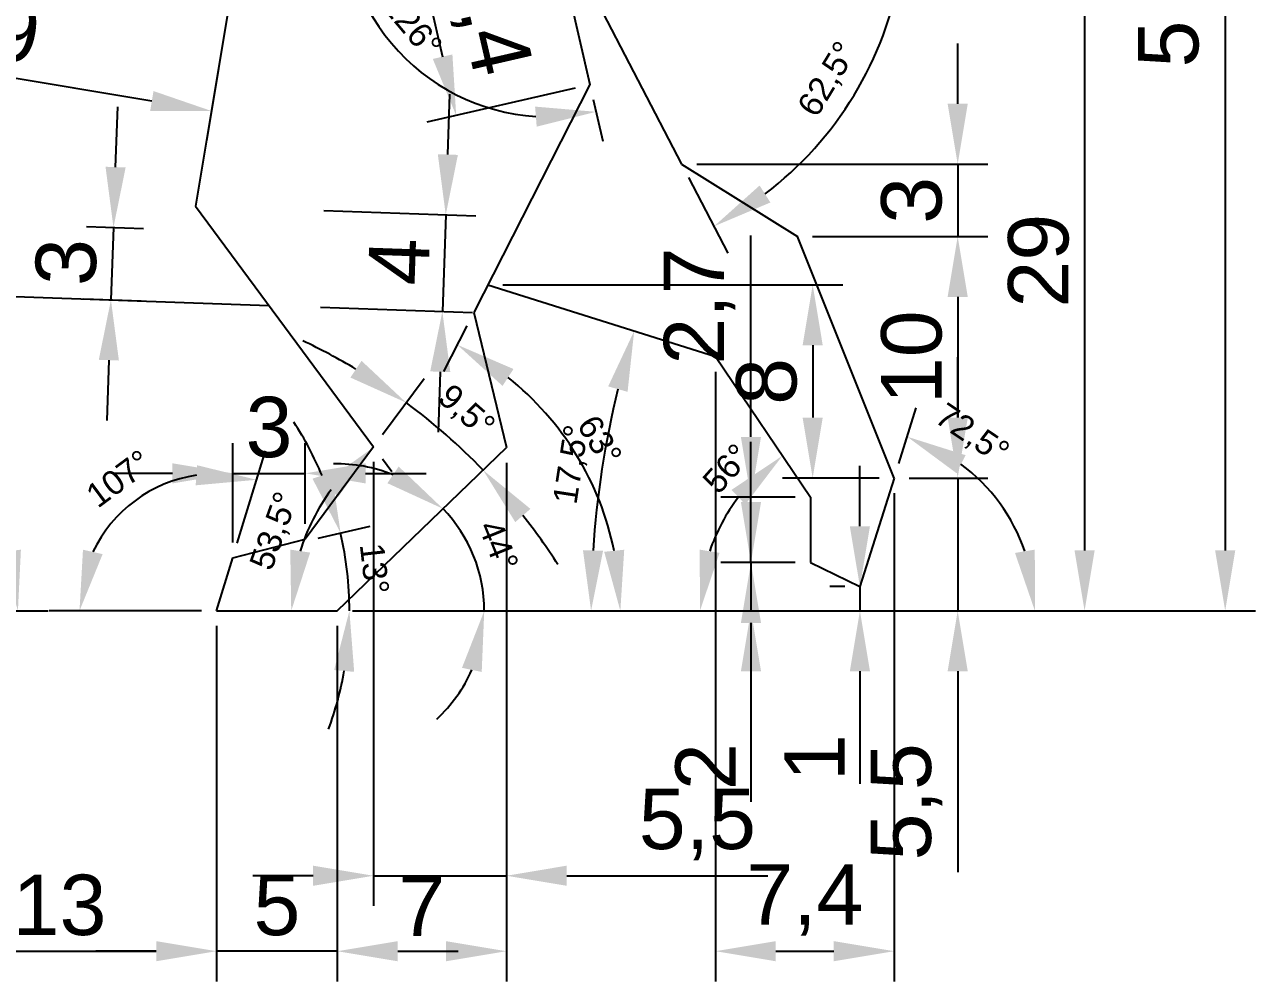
# Model space of a CAD drawing. Header units: millimetres. Extents: x 77 to 191, y 85 to 162.
# Drawn here: x 140.1 to 191, y 84.7 to 124.3 of the extents above; entities that cross this region are included whole.
import ezdxf

# ---------------------------------------------------------------- set-up
doc = ezdxf.new("R2010")
doc.units = ezdxf.units.MM
for name, color, linetype in [('kocicka', 7, 'Continuous'), ('koty', 3, 'Continuous'), ('uhly', 2, 'Continuous')]:
    doc.layers.add(name, color=color, linetype=linetype)
doc.styles.get("Standard").update_dxf_attribs({"font": 'arial.ttf'})
doc.dimstyles.new('ISO-25', dxfattribs={"dimtxt": 2.5, "dimasz": 2.5, "dimexe": 1.25, "dimexo": 0.625, "dimtad": 1, "dimtxsty": 'Standard', "dimcen": 2.5, "dimadec": 0, "dimazin": 0, "dimtfac": 1, "dimtmove": 0, "dimatfit": 3, "dimfxl": 1, "dimarcsym": 0})

# ---------------------------------------------------------------- blocks, each defined once
blk = doc.blocks.new('*D8')
at = {"layer": 'Defpoints', "color": 0, "transparency": 16777216}
for p in [(138.63, 104.836), (129.441, 102.5), (129, 100), (129, 100), (135, 100)]:
    blk.add_point(p, dxfattribs=at)
at = {"layer": 'uhly', "color": 0, "lineweight": -2, "transparency": 16777216}
for p, q in [((129.549, 103.116), (131.088, 111.844)), ((135.625, 100), (141.026, 100))]:
    blk.add_line(p, q, dxfattribs=at)
blk.add_arc((129, 100), 10.776, 13.3221, 66.6779, dxfattribs=at)
at = {"layer": 'uhly', "color": 0, "transparency": 16777216}
for points in [[(133.147, 109.497), (133.386, 110.295), (130.871, 110.613)], [(139.9, 102.531), (139.072, 102.435), (139.776, 100)]]:
    blk.add_solid(points, dxfattribs=at)
at = {"layer": 'uhly', "color": 0, "transparency": 16777216, "insert": (138.125, 107.657), "char_height": 1, "attachment_point": 5, "rotation": 310}
blk.add_mtext('80°', dxfattribs=at)
blk = doc.blocks.new('*D12')
at = {"layer": 'Defpoints', "color": 0, "transparency": 16777216}
for p in [(150.011, 134), (161.791, 129), (161.791, 129), (153.703, 126.215), (163.455, 121.79)]:
    blk.add_point(p, dxfattribs=at)
at = {"layer": 'uhly', "color": 0, "lineweight": -2, "transparency": 16777216}
blk.add_line((163.596, 121.181), (163.996, 119.448), dxfattribs=at)
blk.add_arc((161.791, 129), 8.553, 173.8069, 266.1931, dxfattribs=at)
at = {"layer": 'uhly', "color": 0, "transparency": 16777216}
for points in [[(152.884, 130.028), (153.69, 129.818), (153.917, 132.342)], [(161.189, 120.881), (161.256, 120.05), (163.715, 120.666)]]:
    blk.add_solid(points, dxfattribs=at)
at = {"layer": 'uhly', "color": 0, "transparency": 16777216, "insert": (156.108, 124.232), "char_height": 1, "attachment_point": 5, "rotation": 310}
blk.add_mtext('126°', dxfattribs=at)
blk = doc.blocks.new('*D13')
at = {"layer": 'Defpoints', "color": 0, "transparency": 16777216}
for p in [(154.5, 106.793), (158.027, 106.818), (160, 106.76), (151.597, 102.87), (153, 100)]:
    blk.add_point(p, dxfattribs=at)
at = {"layer": 'uhly', "color": 0, "lineweight": -2, "transparency": 16777216}
blk.add_line((154.872, 107.296), (156.596, 109.625), dxfattribs=at)
for start, end in [(59.1046, 64.7092), (44, 53.5), (32.7908, 38.3954)]:
    blk.add_arc((140.644, 88.068), 25.568, start, end, dxfattribs=at)
at = {"layer": 'uhly', "color": 0, "transparency": 16777216}
for points in [[(154.003, 110.354), (153.541, 109.661), (155.852, 108.621)], [(160.369, 103.673), (160.996, 104.222), (159.036, 105.829)]]:
    blk.add_solid(points, dxfattribs=at)
at = {"layer": 'uhly', "color": 0, "transparency": 16777216, "insert": (158.31, 108.212), "char_height": 1, "attachment_point": 5, "rotation": 318.75}
blk.add_mtext('9,5°', dxfattribs=at)
blk = doc.blocks.new('*D14')
at = {"layer": 'Defpoints', "color": 0, "transparency": 16777216}
for p in [(146.184, 105.376), (148.672, 102.2), (148, 100), (148, 100), (153, 100)]:
    blk.add_point(p, dxfattribs=at)
at = {"layer": 'uhly', "color": 0, "lineweight": -2, "transparency": 16777216}
for p, q in [((148.855, 102.797), (150.024, 106.622)), ((147.375, 100), (141.076, 100))]:
    blk.add_line(p, q, dxfattribs=at)
blk.add_arc((148, 100), 5.674, 98.4527, 154.5473, dxfattribs=at)
at = {"layer": 'uhly', "color": 0, "transparency": 16777216}
for points in [[(147.197, 106.028), (147.135, 105.197), (149.659, 105.426)], [(143.283, 102.347), (142.47, 102.53), (142.326, 100)]]:
    blk.add_solid(points, dxfattribs=at)
at = {"layer": 'uhly', "color": 0, "transparency": 16777216, "insert": (143.949, 105.474), "char_height": 1, "attachment_point": 5, "rotation": 36.5}
blk.add_mtext('107°', dxfattribs=at)
blk = doc.blocks.new('*D15')
at = {"layer": 'Defpoints', "color": 0, "transparency": 16777216}
for p in [(160, 106.76), (158.886, 101.541), (148, 100), (153, 100), (153, 100)]:
    blk.add_point(p, dxfattribs=at)
at = {"layer": 'uhly', "color": 0, "lineweight": -2, "transparency": 16777216}
blk.add_line((153.625, 100), (160.335, 100), dxfattribs=at)
for start, end in [(67.7101, 91.4202), (0, 44), (312.5798, 336.2899)]:
    blk.add_arc((153, 100), 6.085, start, end, dxfattribs=at)
at = {"layer": 'uhly', "color": 0, "transparency": 16777216}
for points in [[(155.542, 105.975), (155.074, 105.285), (157.377, 104.227)], [(158.163, 97.639), (158.979, 97.468), (159.085, 100)]]:
    blk.add_solid(points, dxfattribs=at)
at = {"layer": 'uhly', "color": 0, "transparency": 16777216, "insert": (159.685, 102.701), "char_height": 1, "attachment_point": 5, "rotation": 292}
blk.add_mtext('44°', dxfattribs=at)
blk = doc.blocks.new('*D16')
at = {"layer": 'Defpoints', "color": 0, "transparency": 16777216}
for p in [(147.126, 116.759), (154.5, 106.793), (152.675, 104.917), (148, 100), (153, 100)]:
    blk.add_point(p, dxfattribs=at)
at = {"layer": 'uhly', "color": 0, "lineweight": -2, "transparency": 16777216}
blk.add_line((154.872, 106.291), (155.254, 105.774), dxfattribs=at)
blk.add_arc((159.527, 100), 8.433, 143.5477, 162.9523, dxfattribs=at)
at = {"layer": 'uhly', "color": 0, "transparency": 16777216}
for points in [[(152.449, 105.305), (153.038, 104.716), (154.51, 106.779)], [(151.876, 102.411), (151.052, 102.534), (151.093, 100)]]:
    blk.add_solid(points, dxfattribs=at)
at = {"layer": 'uhly', "color": 0, "transparency": 16777216, "insert": (150.444, 103.287), "char_height": 1, "attachment_point": 5, "rotation": 70.1066}
blk.add_mtext('53,5°', dxfattribs=at)
blk = doc.blocks.new('*D17')
at = {"layer": 'Defpoints', "color": 0, "transparency": 16777216}
for p in [(124, 113.564), (150.166, 112.65), (119.07, 109.155), (129, 100), (135, 100)]:
    blk.add_point(p, dxfattribs=at)
at = {"layer": 'uhly', "color": 0, "lineweight": -2, "transparency": 16777216}
for p, q in [((123.375, 113.586), (117.954, 113.775)), ((128.375, 100), (117.713, 100))]:
    blk.add_line(p, q, dxfattribs=at)
blk.add_arc((512.421, 100), 393.458, 178.36405, 179.63595, dxfattribs=at)
at = {"layer": 'uhly', "color": 0, "transparency": 16777216}
for points in [[(118.707, 111.246), (119.54, 111.22), (119.203, 113.731)], [(119.388, 102.499), (118.554, 102.501), (118.963, 100)]]:
    blk.add_solid(points, dxfattribs=at)
at = {"layer": 'uhly', "color": 0, "transparency": 16777216, "insert": (117.896, 106.886), "char_height": 1, "attachment_point": 5, "rotation": 89}
blk.add_mtext('2°', dxfattribs=at)
blk = doc.blocks.new('*D22')
at = {"layer": 'Defpoints', "color": 0, "transparency": 16777216}
for p in [(161.791, 129), (161.791, 129), (172.348, 129), (172.803, 119.2), (167.256, 118.5)]:
    blk.add_point(p, dxfattribs=at)
at = {"layer": 'uhly', "color": 0, "lineweight": -2, "transparency": 16777216}
for p, q in [((172.973, 129), (177.783, 129)), ((167.545, 117.946), (169.175, 114.815))]:
    blk.add_line(p, q, dxfattribs=at)
blk.add_arc((161.791, 129), 14.742, 307.2281, 350.2719, dxfattribs=at)
at = {"layer": 'uhly', "color": 0, "transparency": 16777216}
for points in [[(175.905, 126.544), (176.736, 126.474), (176.533, 129)], [(170.932, 116.91), (170.486, 117.614), (168.598, 115.924)]]:
    blk.add_solid(points, dxfattribs=at)
at = {"layer": 'uhly', "color": 0, "transparency": 16777216, "insert": (173.346, 121.988), "char_height": 1, "attachment_point": 5, "rotation": 58.75}
blk.add_mtext('62,5°', dxfattribs=at)
blk = doc.blocks.new('*D23')
at = {"layer": 'Defpoints', "color": 0, "transparency": 16777216}
for p in [(163.455, 121.79), (158.647, 112.354), (163.897, 104.432), (148, 100), (153, 100)]:
    blk.add_point(p, dxfattribs=at)
at = {"layer": 'uhly', "color": 0, "lineweight": -2, "transparency": 16777216}
for p, q in [((158.364, 111.797), (157.399, 109.904)), ((153.625, 100), (165.969, 100))]:
    blk.add_line(p, q, dxfattribs=at)
blk.add_arc((152.353, 100), 12.366, 11.6033, 51.3967, dxfattribs=at)
at = {"layer": 'uhly', "color": 0, "transparency": 16777216}
for points in [[(159.842, 109.314), (160.294, 110.014), (157.967, 111.018)], [(164.88, 102.529), (164.051, 102.445), (164.719, 100)]]:
    blk.add_solid(points, dxfattribs=at)
at = {"layer": 'uhly', "color": 0, "transparency": 16777216, "insert": (163.865, 107.055), "char_height": 1, "attachment_point": 5, "rotation": 301.5}
blk.add_mtext('63°', dxfattribs=at)
blk = doc.blocks.new('*D25')
at = {"layer": 'Defpoints', "color": 0, "transparency": 16777216}
for p in [(159.231, 113.5), (168.657, 110.528), (164.304, 107.793), (148, 100), (153, 100)]:
    blk.add_point(p, dxfattribs=at)
at = {"layer": 'uhly', "color": 0, "lineweight": -2, "transparency": 16777216}
blk.add_line((153.625, 100), (164.758, 100), dxfattribs=at)
blk.add_arc((202.048, 100), 38.54, 166.2173, 176.2827, dxfattribs=at)
at = {"layer": 'uhly', "color": 0, "transparency": 16777216}
for points in [[(164.216, 109.294), (165.019, 109.069), (165.292, 111.589)], [(164.005, 102.485), (163.172, 102.512), (163.508, 100)]]:
    blk.add_solid(points, dxfattribs=at)
at = {"layer": 'uhly', "color": 0, "transparency": 16777216, "insert": (162.745, 106.049), "char_height": 1, "attachment_point": 5, "rotation": 81.25}
blk.add_mtext('17,5°', dxfattribs=at)
blk = doc.blocks.new('*D26')
at = {"layer": 'Defpoints', "color": 0, "transparency": 16777216}
for p in [(168.657, 110.528), (172.588, 104.7), (168.422, 102.479), (148, 100), (153, 100)]:
    blk.add_point(p, dxfattribs=at)
at = {"layer": 'uhly', "color": 0, "lineweight": -2, "transparency": 16777216}
blk.add_line((153.625, 100), (169.265, 100), dxfattribs=at)
blk.add_arc((175.759, 100), 7.744, 142.5781, 161.4219, dxfattribs=at)
at = {"layer": 'uhly', "color": 0, "transparency": 16777216}
for points in [[(169.323, 105.009), (169.894, 104.403), (171.428, 106.42)], [(168.829, 102.4), (168.007, 102.534), (168.015, 100)]]:
    blk.add_solid(points, dxfattribs=at)
at = {"layer": 'uhly', "color": 0, "transparency": 16777216, "insert": (169.118, 105.895), "char_height": 1, "attachment_point": 5, "rotation": 48.4056}
blk.add_mtext('56°', dxfattribs=at)
blk = doc.blocks.new('*D27')
at = {"layer": 'Defpoints', "color": 0, "transparency": 16777216}
for p in [(176.057, 105.5), (181.221, 103.095), (174.639, 101), (148, 100), (153, 100)]:
    blk.add_point(p, dxfattribs=at)
at = {"layer": 'uhly', "color": 0, "lineweight": -2, "transparency": 16777216}
for p, q in [((176.245, 106.096), (176.973, 108.402)), ((174.948, 100), (183.133, 100))]:
    blk.add_line(p, q, dxfattribs=at)
blk.add_arc((174.323, 100), 7.56, 19.0344, 53.4656, dxfattribs=at)
at = {"layer": 'uhly', "color": 0, "transparency": 16777216}
for points in [[(178.635, 105.703), (179.013, 106.446), (176.597, 107.21)], [(181.881, 102.534), (181.059, 102.397), (181.883, 100)]]:
    blk.add_solid(points, dxfattribs=at)
at = {"layer": 'uhly', "color": 0, "transparency": 16777216, "insert": (179.254, 107.272), "char_height": 1, "attachment_point": 5, "rotation": 325.8652}
blk.add_mtext('72,5°', dxfattribs=at)
blk = doc.blocks.new('*D28')
at = {"layer": 'Defpoints', "color": 0, "transparency": 16777216}
for p in [(151.597, 102.87), (148.672, 102.2), (153.46, 101.082), (148, 100), (153, 100)]:
    blk.add_point(p, dxfattribs=at)
at = {"layer": 'uhly', "color": 0, "lineweight": -2, "transparency": 16777216}
for p, q in [((152.206, 103.009), (154.355, 103.502)), ((153.625, 100), (154.751, 100))]:
    blk.add_line(p, q, dxfattribs=at)
for start, end in [(22.8492, 32.7908), (0, 12.9075), (340.1167, 350.0584)]:
    blk.add_arc((139.075, 100), 14.426, start, end, dxfattribs=at)
at = {"layer": 'uhly', "color": 0, "transparency": 16777216}
for points in [[(152.765, 105.73), (151.972, 105.474), (153.136, 103.222)], [(152.869, 97.546), (153.699, 97.473), (153.501, 100)]]:
    blk.add_solid(points, dxfattribs=at)
at = {"layer": 'uhly', "color": 0, "transparency": 16777216, "insert": (154.538, 101.749), "char_height": 1, "attachment_point": 5, "rotation": 276.4538}
blk.add_mtext('13°', dxfattribs=at)
blk = doc.blocks.new('*D29')
at = {"layer": 'Defpoints', "color": 0, "transparency": 16777216}
for p in [(174.1, 151.8), (153, 100), (189.763, 100)]:
    blk.add_point(p, dxfattribs=at)
at = {"layer": 'koty', "color": 0, "lineweight": -2, "transparency": 16777216}
for p, q in [((174.725, 151.8), (191.013, 151.8)), ((189.763, 149.3), (189.763, 102.5)), ((153.625, 100), (191.013, 100))]:
    blk.add_line(p, q, dxfattribs=at)
at = {"layer": 'koty', "color": 0, "transparency": 16777216}
for points in [[(189.347, 149.3), (190.18, 149.3), (189.763, 151.8)], [(189.347, 102.5), (190.18, 102.5), (189.763, 100)]]:
    blk.add_solid(points, dxfattribs=at)
at = {"layer": 'koty', "color": 0, "transparency": 16777216, "insert": (187.636, 125.9), "char_height": 2.5, "attachment_point": 5, "rotation": 90}
blk.add_mtext('51,8', dxfattribs=at)
blk = doc.blocks.new('*D54')
at = {"layer": 'Defpoints', "color": 0, "transparency": 16777216}
for p in [(161.791, 129), (153, 100), (183.941, 100)]:
    blk.add_point(p, dxfattribs=at)
at = {"layer": 'koty', "color": 0, "lineweight": -2, "transparency": 16777216}
for p, q in [((162.416, 129), (185.191, 129)), ((183.941, 126.5), (183.941, 102.5)), ((153.625, 100), (185.191, 100))]:
    blk.add_line(p, q, dxfattribs=at)
at = {"layer": 'koty', "color": 0, "transparency": 16777216}
for points in [[(183.525, 126.5), (184.358, 126.5), (183.941, 129)], [(183.525, 102.5), (184.358, 102.5), (183.941, 100)]]:
    blk.add_solid(points, dxfattribs=at)
at = {"layer": 'koty', "color": 0, "transparency": 16777216, "insert": (182.04, 114.5), "char_height": 2.5, "attachment_point": 5, "rotation": 90}
blk.add_mtext('29', dxfattribs=at)
blk = doc.blocks.new('*D55')
at = {"layer": 'Defpoints', "color": 0, "transparency": 16777216}
for p in [(167.256, 118.5), (172.057, 115.5), (178.687, 115.5)]:
    blk.add_point(p, dxfattribs=at)
at = {"layer": 'koty', "color": 0, "lineweight": -2, "transparency": 16777216}
for p, q in [((178.687, 121), (178.687, 123.5)), ((167.881, 118.5), (179.937, 118.5)), ((178.687, 118.5), (178.687, 115.5)), ((172.682, 115.5), (179.937, 115.5)), ((178.687, 113), (178.687, 110.5))]:
    blk.add_line(p, q, dxfattribs=at)
at = {"layer": 'koty', "color": 0, "transparency": 16777216}
for points in [[(178.271, 121), (179.104, 121), (178.687, 118.5)], [(178.271, 113), (179.104, 113), (178.687, 115.5)]]:
    blk.add_solid(points, dxfattribs=at)
at = {"layer": 'koty', "color": 0, "transparency": 16777216, "insert": (176.785, 117), "char_height": 2.5, "attachment_point": 5, "rotation": 90}
blk.add_mtext('3', dxfattribs=at)
blk = doc.blocks.new('*D56')
at = {"layer": 'Defpoints', "color": 0, "transparency": 16777216}
for p in [(172.057, 115.5), (176.057, 105.5), (178.687, 105.5)]:
    blk.add_point(p, dxfattribs=at)
at = {"layer": 'koty', "color": 0, "lineweight": -2, "transparency": 16777216}
for p, q in [((172.682, 115.5), (179.937, 115.5)), ((178.687, 113), (178.687, 108)), ((176.682, 105.5), (179.937, 105.5))]:
    blk.add_line(p, q, dxfattribs=at)
at = {"layer": 'koty', "color": 0, "transparency": 16777216}
for points in [[(178.271, 113), (179.104, 113), (178.687, 115.5)], [(178.271, 108), (179.104, 108), (178.687, 105.5)]]:
    blk.add_solid(points, dxfattribs=at)
at = {"layer": 'koty', "color": 0, "transparency": 16777216, "insert": (176.786, 110.5), "char_height": 2.5, "attachment_point": 5, "rotation": 90}
blk.add_mtext('10', dxfattribs=at)
blk = doc.blocks.new('*D57')
at = {"layer": 'Defpoints', "color": 0, "transparency": 16777216}
for p in [(159.231, 113.5), (172.683, 105.5), (176.057, 105.5)]:
    blk.add_point(p, dxfattribs=at)
at = {"layer": 'koty', "color": 0, "lineweight": -2, "transparency": 16777216}
for p, q in [((159.856, 113.5), (173.933, 113.5)), ((172.683, 111), (172.683, 108)), ((175.432, 105.5), (171.433, 105.5))]:
    blk.add_line(p, q, dxfattribs=at)
at = {"layer": 'koty', "color": 0, "transparency": 16777216}
for points in [[(172.266, 111), (173.099, 111), (172.683, 113.5)], [(172.266, 108), (173.099, 108), (172.683, 105.5)]]:
    blk.add_solid(points, dxfattribs=at)
at = {"layer": 'koty', "color": 0, "transparency": 16777216, "insert": (170.781, 109.5), "char_height": 2.5, "attachment_point": 5, "rotation": 90}
blk.add_mtext('8', dxfattribs=at)
blk = doc.blocks.new('*D58')
at = {"layer": 'Defpoints', "color": 0, "transparency": 16777216}
for p in [(176.057, 105.5), (153, 100), (178.687, 100)]:
    blk.add_point(p, dxfattribs=at)
at = {"layer": 'koty', "color": 0, "lineweight": -2, "transparency": 16777216}
for p, q in [((178.687, 108), (178.687, 110.5)), ((176.682, 105.5), (179.937, 105.5)), ((178.687, 105.5), (178.687, 100)), ((153.625, 100), (179.937, 100)), ((178.687, 97.5), (178.687, 89.18))]:
    blk.add_line(p, q, dxfattribs=at)
at = {"layer": 'koty', "color": 0, "transparency": 16777216}
for points in [[(178.271, 108), (179.104, 108), (178.687, 105.5)], [(178.271, 97.5), (179.104, 97.5), (178.687, 100)]]:
    blk.add_solid(points, dxfattribs=at)
at = {"layer": 'koty', "color": 0, "transparency": 16777216, "insert": (176.565, 92.09), "char_height": 2.5, "attachment_point": 5, "rotation": 90}
blk.add_mtext('5,5', dxfattribs=at)
blk = doc.blocks.new('*D59')
at = {"layer": 'Defpoints', "color": 0, "transparency": 16777216}
for p in [(174.639, 101), (153, 100), (174.639, 100)]:
    blk.add_point(p, dxfattribs=at)
at = {"layer": 'koty', "color": 0, "lineweight": -2, "transparency": 16777216}
for p, q in [((174.639, 103.5), (174.639, 106)), ((174.014, 101), (173.389, 101)), ((174.639, 101), (174.639, 100)), ((153.625, 100), (175.889, 100)), ((174.639, 97.5), (174.639, 92.829))]:
    blk.add_line(p, q, dxfattribs=at)
at = {"layer": 'koty', "color": 0, "transparency": 16777216}
for points in [[(174.222, 103.5), (175.055, 103.5), (174.639, 101)], [(174.222, 97.5), (175.055, 97.5), (174.639, 100)]]:
    blk.add_solid(points, dxfattribs=at)
at = {"layer": 'koty', "color": 0, "transparency": 16777216, "insert": (172.759, 93.915), "char_height": 2.5, "attachment_point": 5, "rotation": 90}
blk.add_mtext('1', dxfattribs=at)
blk = doc.blocks.new('*D60')
at = {"layer": 'Defpoints', "color": 0, "transparency": 16777216}
for p in [(172.588, 102), (153, 100), (170.127, 100)]:
    blk.add_point(p, dxfattribs=at)
at = {"layer": 'koty', "color": 0, "lineweight": -2, "transparency": 16777216}
for p, q in [((170.127, 104.5), (170.127, 107)), ((171.963, 102), (168.877, 102)), ((170.127, 102), (170.127, 100)), ((153.625, 100), (171.377, 100)), ((170.127, 97.5), (170.127, 92.094))]:
    blk.add_line(p, q, dxfattribs=at)
at = {"layer": 'koty', "color": 0, "transparency": 16777216}
for points in [[(169.711, 104.5), (170.544, 104.5), (170.127, 102)], [(169.711, 97.5), (170.544, 97.5), (170.127, 100)]]:
    blk.add_solid(points, dxfattribs=at)
at = {"layer": 'koty', "color": 0, "transparency": 16777216, "insert": (168.247, 93.547), "char_height": 2.5, "attachment_point": 5, "rotation": 90}
blk.add_mtext('2', dxfattribs=at)
blk = doc.blocks.new('*D61')
at = {"layer": 'Defpoints', "color": 0, "transparency": 16777216}
for p in [(170.127, 104.7), (172.588, 104.7), (172.588, 102)]:
    blk.add_point(p, dxfattribs=at)
at = {"layer": 'koty', "color": 0, "lineweight": -2, "transparency": 16777216}
for p, q in [((170.127, 107.2), (170.127, 115.544)), ((171.963, 104.7), (168.877, 104.7)), ((170.127, 102), (170.127, 104.7)), ((171.963, 102), (168.877, 102)), ((170.127, 99.5), (170.127, 97))]:
    blk.add_line(p, q, dxfattribs=at)
at = {"layer": 'koty', "color": 0, "transparency": 16777216}
for points in [[(169.711, 107.2), (170.544, 107.2), (170.127, 104.7)], [(169.711, 99.5), (170.544, 99.5), (170.127, 102)]]:
    blk.add_solid(points, dxfattribs=at)
at = {"layer": 'koty', "color": 0, "transparency": 16777216, "insert": (168, 112.622), "char_height": 2.5, "attachment_point": 5, "rotation": 90}
blk.add_mtext('2,7', dxfattribs=at)
blk = doc.blocks.new('*D62')
at = {"layer": 'Defpoints', "color": 0, "transparency": 16777216}
for p in [(176.057, 105.5), (153, 100), (178.687, 100)]:
    blk.add_point(p, dxfattribs=at)
at = {"layer": 'koty', "color": 0, "lineweight": -2, "transparency": 16777216}
for p, q in [((178.687, 108), (178.687, 110.5)), ((176.682, 105.5), (179.937, 105.5)), ((178.687, 105.5), (178.687, 100)), ((153.625, 100), (179.937, 100)), ((178.687, 97.5), (178.687, 89.18))]:
    blk.add_line(p, q, dxfattribs=at)
at = {"layer": 'koty', "color": 0, "transparency": 16777216}
for points in [[(178.271, 108), (179.104, 108), (178.687, 105.5)], [(178.271, 97.5), (179.104, 97.5), (178.687, 100)]]:
    blk.add_solid(points, dxfattribs=at)
at = {"layer": 'koty', "color": 0, "transparency": 16777216, "insert": (176.565, 92.09), "char_height": 2.5, "attachment_point": 5, "rotation": 90}
blk.add_mtext('5,5', dxfattribs=at)
blk = doc.blocks.new('*D66')
at = {"layer": 'Defpoints', "color": 0, "transparency": 16777216}
for p in [(135, 100), (148, 100), (148, 85.903)]:
    blk.add_point(p, dxfattribs=at)
at = {"layer": 'koty', "color": 0, "lineweight": -2, "transparency": 16777216}
for p, q in [((135, 99.375), (135, 84.653)), ((148, 99.375), (148, 84.653)), ((137.5, 85.903), (145.5, 85.903))]:
    blk.add_line(p, q, dxfattribs=at)
at = {"layer": 'koty', "color": 0, "transparency": 16777216}
for points in [[(137.5, 86.32), (137.5, 85.486), (135, 85.903)], [(145.5, 86.32), (145.5, 85.486), (148, 85.903)]]:
    blk.add_solid(points, dxfattribs=at)
at = {"layer": 'koty', "color": 0, "transparency": 16777216, "insert": (141.5, 87.805), "char_height": 2.5, "attachment_point": 5}
blk.add_mtext('13', dxfattribs=at)
blk = doc.blocks.new('*D67')
at = {"layer": 'Defpoints', "color": 0, "transparency": 16777216}
for p in [(148, 100), (153, 100), (148, 85.903)]:
    blk.add_point(p, dxfattribs=at)
at = {"layer": 'koty', "color": 0, "lineweight": -2, "transparency": 16777216}
for p, q in [((148, 99.375), (148, 84.653)), ((153, 99.375), (153, 84.653)), ((145.5, 85.903), (143, 85.903)), ((153, 85.903), (148, 85.903)), ((155.5, 85.903), (158, 85.903))]:
    blk.add_line(p, q, dxfattribs=at)
at = {"layer": 'koty', "color": 0, "transparency": 16777216}
for points in [[(145.5, 86.32), (145.5, 85.486), (148, 85.903)], [(155.5, 86.32), (155.5, 85.486), (153, 85.903)]]:
    blk.add_solid(points, dxfattribs=at)
at = {"layer": 'koty', "color": 0, "transparency": 16777216, "insert": (150.5, 87.799), "char_height": 2.5, "attachment_point": 5}
blk.add_mtext('5', dxfattribs=at)
blk = doc.blocks.new('*D68')
at = {"layer": 'Defpoints', "color": 0, "transparency": 16777216}
for p in [(160, 106.76), (153, 100), (160, 85.903)]:
    blk.add_point(p, dxfattribs=at)
at = {"layer": 'koty', "color": 0, "lineweight": -2, "transparency": 16777216}
for p, q in [((160, 106.135), (160, 84.653)), ((153, 99.375), (153, 84.653)), ((155.5, 85.903), (157.5, 85.903))]:
    blk.add_line(p, q, dxfattribs=at)
at = {"layer": 'koty', "color": 0, "transparency": 16777216}
for points in [[(155.5, 86.32), (155.5, 85.486), (153, 85.903)], [(157.5, 86.32), (157.5, 85.486), (160, 85.903)]]:
    blk.add_solid(points, dxfattribs=at)
at = {"layer": 'koty', "color": 0, "transparency": 16777216, "insert": (156.5, 87.778), "char_height": 2.5, "attachment_point": 5}
blk.add_mtext('7', dxfattribs=at)
blk = doc.blocks.new('*D69')
at = {"layer": 'Defpoints', "color": 0, "transparency": 16777216}
for p in [(154.5, 106.793), (160, 106.76), (160, 89.028)]:
    blk.add_point(p, dxfattribs=at)
at = {"layer": 'koty', "color": 0, "lineweight": -2, "transparency": 16777216}
for p, q in [((154.5, 106.168), (154.5, 87.778)), ((160, 106.135), (160, 87.778)), ((152, 89.028), (149.5, 89.028)), ((154.5, 89.028), (160, 89.028)), ((162.5, 89.028), (170.82, 89.028))]:
    blk.add_line(p, q, dxfattribs=at)
at = {"layer": 'koty', "color": 0, "transparency": 16777216}
for points in [[(152, 89.445), (152, 88.611), (154.5, 89.028)], [(162.5, 89.445), (162.5, 88.611), (160, 89.028)]]:
    blk.add_solid(points, dxfattribs=at)
at = {"layer": 'koty', "color": 0, "transparency": 16777216, "insert": (167.91, 91.15), "char_height": 2.5, "attachment_point": 5}
blk.add_mtext('5,5', dxfattribs=at)
blk = doc.blocks.new('*D72')
at = {"layer": 'Defpoints', "color": 0, "transparency": 16777216}
for p in [(151.674, 105.693), (151.674, 102.974), (148.672, 102.2)]:
    blk.add_point(p, dxfattribs=at)
at = {"layer": 'koty', "color": 0, "lineweight": -2, "transparency": 16777216}
for p, q in [((148.672, 102.825), (148.672, 106.943)), ((151.674, 103.599), (151.674, 106.943)), ((146.172, 105.693), (143.672, 105.693)), ((148.672, 105.693), (151.674, 105.693)), ((154.174, 105.693), (156.674, 105.693))]:
    blk.add_line(p, q, dxfattribs=at)
at = {"layer": 'koty', "color": 0, "transparency": 16777216}
for points in [[(146.172, 106.11), (146.172, 105.276), (148.672, 105.693)], [(154.174, 106.11), (154.174, 105.276), (151.674, 105.693)]]:
    blk.add_solid(points, dxfattribs=at)
at = {"layer": 'koty', "color": 0, "transparency": 16777216, "insert": (150.173, 107.595), "char_height": 2.5, "attachment_point": 5}
blk.add_mtext('3', dxfattribs=at)
blk = doc.blocks.new('*D73')
at = {"layer": 'Defpoints', "color": 0, "transparency": 16777216}
for p in [(168.657, 110.528), (176.057, 105.5), (176.057, 85.903)]:
    blk.add_point(p, dxfattribs=at)
at = {"layer": 'koty', "color": 0, "lineweight": -2, "transparency": 16777216}
for p, q in [((168.657, 109.903), (168.657, 84.653)), ((176.057, 104.875), (176.057, 84.653)), ((171.157, 85.903), (173.557, 85.903))]:
    blk.add_line(p, q, dxfattribs=at)
at = {"layer": 'koty', "color": 0, "transparency": 16777216}
for points in [[(171.157, 86.32), (171.157, 85.486), (168.657, 85.903)], [(173.557, 86.32), (173.557, 85.486), (176.057, 85.903)]]:
    blk.add_solid(points, dxfattribs=at)
at = {"layer": 'koty', "color": 0, "transparency": 16777216, "insert": (172.357, 88.025), "char_height": 2.5, "attachment_point": 5}
blk.add_mtext('7,4', dxfattribs=at)
blk = doc.blocks.new('*D74')
at = {"layer": 'Defpoints', "color": 0, "transparency": 16777216}
for p in [(161.791, 129), (163.455, 121.79), (157.923, 120.512)]:
    blk.add_point(p, dxfattribs=at)
at = {"layer": 'koty', "color": 0, "lineweight": -2, "transparency": 16777216}
for p, q in [((161.182, 128.859), (155.04, 127.442)), ((156.821, 125.287), (157.36, 122.948)), ((162.846, 121.649), (156.705, 120.231))]:
    blk.add_line(p, q, dxfattribs=at)
at = {"layer": 'koty', "color": 0, "transparency": 16777216}
for points in [[(157.227, 125.381), (156.415, 125.193), (156.258, 127.723)], [(157.766, 123.042), (156.954, 122.855), (157.923, 120.512)]]:
    blk.add_solid(points, dxfattribs=at)
at = {"layer": 'koty', "color": 0, "transparency": 16777216, "insert": (159.158, 124.595), "char_height": 2.5, "attachment_point": 5, "rotation": 283}
blk.add_mtext('7,4', dxfattribs=at)
blk = doc.blocks.new('*D75')
at = {"layer": 'Defpoints', "color": 0, "transparency": 16777216}
for p in [(141.99, 115.938), (141.886, 112.939), (143.627, 112.879)]:
    blk.add_point(p, dxfattribs=at)
at = {"layer": 'koty', "color": 0, "lineweight": -2, "transparency": 16777216}
for p, q in [((143.819, 118.375), (143.907, 120.874)), ((142.615, 115.916), (144.981, 115.833)), ((143.732, 115.877), (143.627, 112.879)), ((142.51, 112.918), (144.877, 112.835)), ((143.54, 110.38), (143.453, 107.882))]:
    blk.add_line(p, q, dxfattribs=at)
at = {"layer": 'koty', "color": 0, "transparency": 16777216}
for points in [[(143.403, 118.39), (144.236, 118.361), (143.732, 115.877)], [(143.124, 110.395), (143.957, 110.366), (143.627, 112.879)]]:
    blk.add_solid(points, dxfattribs=at)
at = {"layer": 'koty', "color": 0, "transparency": 16777216, "insert": (141.779, 114.444), "char_height": 2.5, "attachment_point": 5, "rotation": 88}
blk.add_mtext('3', dxfattribs=at)
blk = doc.blocks.new('*D76')
at = {"layer": 'Defpoints', "color": 0, "transparency": 16777216}
for p in [(151.818, 116.595), (151.678, 112.597), (157.35, 112.399)]:
    blk.add_point(p, dxfattribs=at)
at = {"layer": 'koty', "color": 0, "lineweight": -2, "transparency": 16777216}
for p, q in [((157.577, 118.895), (157.664, 121.394)), ((152.442, 116.573), (158.739, 116.353)), ((157.49, 116.397), (157.35, 112.399)), ((152.303, 112.576), (158.599, 112.356)), ((157.263, 109.901), (157.176, 107.402))]:
    blk.add_line(p, q, dxfattribs=at)
at = {"layer": 'koty', "color": 0, "transparency": 16777216}
for points in [[(157.161, 118.91), (157.993, 118.881), (157.49, 116.397)], [(156.847, 109.915), (157.679, 109.886), (157.35, 112.399)]]:
    blk.add_solid(points, dxfattribs=at)
at = {"layer": 'koty', "color": 0, "transparency": 16777216, "insert": (155.546, 114.464), "char_height": 2.5, "attachment_point": 5, "rotation": 88}
blk.add_mtext('4', dxfattribs=at)
blk = doc.blocks.new('*D79')
at = {"layer": 'Defpoints', "color": 0, "transparency": 16777216}
for p in [(130.161, 130.5), (148.901, 127.364), (147.786, 120.701)]:
    blk.add_point(p, dxfattribs=at)
at = {"layer": 'koty', "color": 0, "lineweight": -2, "transparency": 16777216}
for p, q in [((130.058, 129.884), (128.84, 122.604)), ((148.797, 126.748), (147.579, 119.468)), ((131.512, 123.425), (145.32, 121.114))]:
    blk.add_line(p, q, dxfattribs=at)
at = {"layer": 'koty', "color": 0, "transparency": 16777216}
for points in [[(131.581, 123.835), (131.443, 123.014), (129.046, 123.837)], [(145.389, 121.525), (145.251, 120.703), (147.786, 120.701)]]:
    blk.add_solid(points, dxfattribs=at)
at = {"layer": 'koty', "color": 0, "transparency": 16777216, "insert": (138.73, 124.145), "char_height": 2.5, "attachment_point": 5, "rotation": 350.5}
blk.add_mtext('19', dxfattribs=at)

msp = doc.modelspace()

# ---------------------------------------------------------------- linework, layer by layer
at = {"layer": 'kocicka'}
for p, q in [((150.011, 134), (147.126, 116.759)), ((161.791, 129), (163.455, 121.79)), ((161.791, 129), (167.256, 118.5)), ((163.455, 121.79), (158.647, 112.354)), ((167.256, 118.5), (172.057, 115.5)), ((147.126, 116.759), (154.5, 106.793)), ((176.057, 105.5), (172.057, 115.5)), ((124, 113.564), (150.166, 112.65)), ((159.231, 113.5), (168.657, 110.528)), ((158.647, 112.354), (160, 106.76)), ((168.657, 110.528), (172.588, 104.7)), ((154.5, 106.793), (151.674, 102.974)), ((153, 100), (160, 106.76)), ((176.057, 105.5), (174.639, 101)), ((172.588, 104.7), (172.588, 102)), ((148.672, 102.2), (151.674, 102.974)), ((148, 100), (148.672, 102.2)), ((172.588, 102), (174.639, 101)), ((148, 100), (153, 100))]:
    msp.add_line(p, q, dxfattribs=at)

# ---------------------------------------------------------------- dimensions: what is measured, and where the dimension line sits
at = {"layer": 'koty'}
for base, p1, p2, picture, middle in [((189.763, 100), (174.1, 151.8), (153, 100), '*D29', (187.636, 125.9)), ((178.687, 115.5), (167.256, 118.5), (172.057, 115.5), '*D55', (176.785, 117)), ((170.127, 104.7), (172.588, 102), (172.588, 104.7), '*D61', (168, 112.622)), ((178.687, 105.5), (172.057, 115.5), (176.057, 105.5), '*D56', (176.786, 110.5)), ((172.683, 105.5), (159.231, 113.5), (176.057, 105.5), '*D57', (170.781, 109.5)), ((178.687, 100), (176.057, 105.5), (153, 100), '*D58', (176.565, 92.09)), ((178.687, 100), (176.057, 105.5), (153, 100), '*D62', (176.565, 92.09)), ((170.127, 100), (172.588, 102), (153, 100), '*D60', (168.247, 93.547)), ((174.639, 100), (174.639, 101), (153, 100), '*D59', (172.759, 93.915))]:
    dim = msp.add_linear_dim(base=base, p1=p1, p2=p2, angle=90, dimstyle='ISO-25', dxfattribs=at)
    dim.commit()
    dim.dimension.update_dxf_attribs({"geometry": picture, "text_midpoint": middle})
for p1, p2, distance, picture, middle in [((130.161, 130.5), (148.901, 127.364), -6.755, '*D79', (138.73, 124.145)), ((161.791, 129), (163.455, 121.79), -5.678, '*D74', (159.158, 124.595)), ((151.818, 116.595), (151.678, 112.597), 5.676, '*D76', (155.546, 114.464)), ((141.99, 115.938), (141.886, 112.939), 1.743, '*D75', (141.779, 114.444))]:
    dim = msp.add_aligned_dim(p1=p1, p2=p2, distance=distance, dimstyle='ISO-25', dxfattribs=at)
    dim.commit()
    dim.dimension.update_dxf_attribs({"geometry": picture, "text_midpoint": middle})
dim = msp.add_linear_dim(base=(183.941, 100), p1=(161.791, 129), p2=(153, 100), angle=90, dimstyle='ISO-25', dxfattribs=at)
dim.commit()
dim.dimension.update_dxf_attribs({"geometry": '*D54', "text_midpoint": (183.941, 114.5), "dimtype": 160})
for base, p1, p2, picture, middle in [((176.057, 85.903), (168.657, 110.528), (176.057, 105.5), '*D73', (172.357, 88.025)), ((151.674, 105.693), (148.672, 102.2), (151.674, 102.974), '*D72', (150.173, 107.595)), ((160, 89.028), (154.5, 106.793), (160, 106.76), '*D69', (167.91, 91.15)), ((160, 85.903), (153, 100), (160, 106.76), '*D68', (156.5, 87.778)), ((148, 85.903), (135, 100), (148, 100), '*D66', (141.5, 87.805)), ((148, 85.903), (153, 100), (148, 100), '*D67', (150.5, 87.799))]:
    dim = msp.add_linear_dim(base=base, p1=p1, p2=p2, dimstyle='ISO-25', dxfattribs=at)
    dim.commit()
    dim.dimension.update_dxf_attribs({"geometry": picture, "text_midpoint": middle})
at = {"layer": 'uhly'}
for base, line1, line2, override, picture, middle in [((153.703, 126.215), ((161.791, 129), (163.455, 121.79)), ((150.011, 134), (161.791, 129)), {"dimtxt": 1}, '*D12', (156.108, 124.232)), ((172.803, 119.2), ((161.791, 129), (172.348, 129)), ((161.791, 129), (167.256, 118.5)), {"dimtxt": 1, "dimadec": 1}, '*D22', (173.346, 121.988)), ((163.897, 104.432), ((148, 100), (153, 100)), ((163.455, 121.79), (158.647, 112.354)), {"dimtxt": 1}, '*D23', (163.865, 107.055)), ((119.07, 109.155), ((129, 100), (135, 100)), ((124, 113.564), (150.166, 112.65)), {"dimtxt": 1}, '*D17', (117.896, 106.886)), ((164.304, 107.793), ((159.231, 113.5), (168.657, 110.528)), ((148, 100), (153, 100)), {"dimtxt": 1, "dimadec": 1}, '*D25', (162.745, 106.049)), ((138.63, 104.836), ((129, 100), (135, 100)), ((129, 100), (129.441, 102.5)), {"dimtxt": 1}, '*D8', (138.125, 107.657)), ((158.027, 106.818), ((153, 100), (160, 106.76)), ((154.5, 106.793), (151.597, 102.87)), {"dimtxt": 1, "dimadec": 1}, '*D13', (158.31, 108.212)), ((153.46, 101.082), ((148, 100), (153, 100)), ((148.672, 102.2), (151.597, 102.87)), {"dimtxt": 1}, '*D28', (154.538, 101.749)), ((146.184, 105.376), ((148, 100), (153, 100)), ((148, 100), (148.672, 102.2)), {"dimtxt": 1}, '*D14', (143.949, 105.474)), ((158.886, 101.541), ((148, 100), (153, 100)), ((153, 100), (160, 106.76)), {"dimtxt": 1}, '*D15', (159.685, 102.701))]:
    dim = msp.add_angular_dim_2l(base=base, line1=line1, line2=line2, dimstyle='ISO-25', override=override, dxfattribs=at)
    dim.commit()
    dim.dimension.update_dxf_attribs({"geometry": picture, "text_midpoint": middle})
for base, line1, line2, override, picture, middle in [((152.675, 104.917), ((148, 100), (153, 100)), ((147.126, 116.759), (154.5, 106.793)), {"dimtxt": 1, "dimadec": 1}, '*D16', (151.597, 102.87)), ((168.422, 102.479), ((148, 100), (153, 100)), ((168.657, 110.528), (172.588, 104.7)), {"dimtxt": 1}, '*D26', (169.967, 105.141)), ((181.221, 103.095), ((176.057, 105.5), (174.639, 101)), ((148, 100), (153, 100)), {"dimtxt": 1, "dimadec": 1}, '*D27', (178.566, 106.258))]:
    dim = msp.add_angular_dim_2l(base=base, line1=line1, line2=line2, dimstyle='ISO-25', override=override, dxfattribs=at)
    dim.commit()
    dim.dimension.update_dxf_attribs({"geometry": picture, "text_midpoint": middle, "dimtype": 162})

doc.saveas('drawing.dxf')
